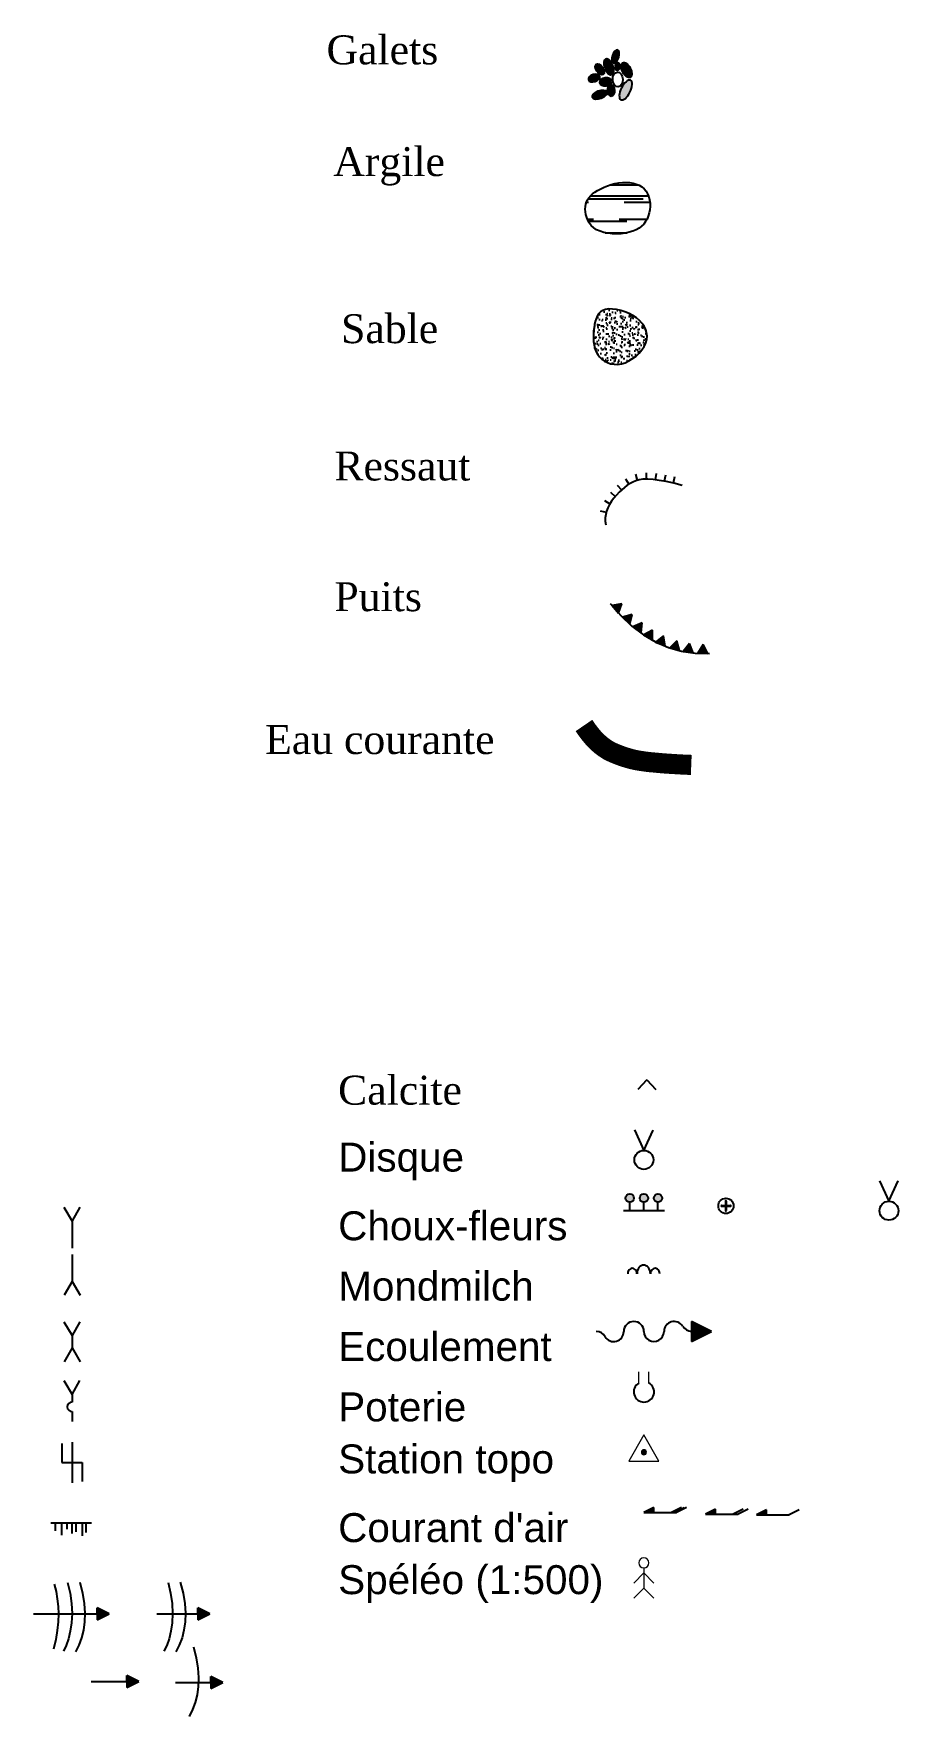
# Model space of a CAD drawing. Header units: metres. Extents: x -231 to 724, y -201 to 398.
# Drawn here: x -24.3 to 61.7, y -27.6 to 139.6 of the extents above; entities that cross this region are included whole.
import ezdxf

# ---------------------------------------------------------------- set-up
doc = ezdxf.new("R2010")
doc.units = ezdxf.units.M
doc.header["$MEASUREMENT"] = 0
for name, color, linetype in [('Blocs - Actifs', 170, 'Continuous'), ('Blocs - Argiles', 32, 'Continuous'), ("Blocs - Courant d'air", 204, 'Continuous'), ('Blocs - Echelle', 250, 'Continuous'), ('Blocs - Pentes', 36, 'Continuous'), ('Blocs - Puits', 36, 'Continuous'), ('Blocs - Sables', 42, 'Continuous'), ('Blocs - Spéléothèmes Fond', 255, 'Continuous'), ('Topo Dessin - Divers', 92, 'Continuous'), ('Topo Dessin - Puits', 36, 'Continuous'), ('Topo Dessin - Spéléothèmes', 26, 'Continuous')]:
    doc.layers.add(name, color=color, linetype=linetype)

# ---------------------------------------------------------------- blocks, each defined once
blk = doc.blocks.new('*U63')
at = {"layer": 'Topo Dessin - Spéléothèmes'}
for p, q in [((-0.8, 1.38), (0, 0)), ((0.79, 1.38), (0, 0.01)), ((0, 0), (0, -2.68))]:
    blk.add_line(p, q, dxfattribs=at)
blk = doc.blocks.new('*U70')
at = {"layer": 'Topo Dessin - Spéléothèmes'}
for p, q in [((0, 2.69), (0, 0)), ((0, 0), (-0.79, -1.37)), ((0, 0), (0.8, -1.37))]:
    blk.add_line(p, q, dxfattribs=at)
blk = doc.blocks.new('*U76')
at = {"layer": 'Topo Dessin - Spéléothèmes'}
for p, q in [((-0.8, 1.98), (0, 0.61)), ((0.79, 1.98), (0, 0.61)), ((0, 0.61), (0, -0.61)), ((0, -0.61), (-0.79, -1.98)), ((0, -0.6), (0.8, -1.98))]:
    blk.add_line(p, q, dxfattribs=at)
blk = doc.blocks.new('*U64')
at = {"layer": 'Topo Dessin - Spéléothèmes'}
for p, q in [((-0.8, 2.15), (0, 0.77)), ((0, 0.77), (0.79, 2.15)), ((0, 0.78), (0, 0)), ((0, -0.94), (0, -1.92))]:
    blk.add_line(p, q, dxfattribs=at)
blk.add_arc((0, -0.47), 0.469, 90, 270, dxfattribs=at)
blk = doc.blocks.new('*U58')
at = {"layer": 'Topo Dessin - Spéléothèmes'}
for p, q in [((-1, 1.88), (-1, 0)), ((0, 2.03), (0, -2.03)), ((-1, 0), (1, 0)), ((1, 0), (1, -1.88))]:
    blk.add_line(p, q, dxfattribs=at)
blk = doc.blocks.new('*U59')
at = {"layer": 'Topo Dessin - Spéléothèmes'}
for p, q in [((-2.12, 0.01), (1.95, 0.01)), ((-1.63, -0.79), (-1.63, 0.01)), ((-1.01, -1.22), (-1.01, 0.01)), ((-0.49, -0.62), (-0.49, 0.01)), ((0, -1.07), (0, 0.01)), ((0.4, -0.9), (0.4, 0.01)), ((1.05, -1.27), (1.05, 0.01)), ((1.4, -0.95), (1.4, 0.01))]:
    blk.add_line(p, q, dxfattribs=at)
blk = doc.blocks.new('*U65')
at = {"layer": 'Topo Dessin - Spéléothèmes'}
for centre, major_axis, ratio, start_param, end_param in [((-1.15, -0.25), (0, -0.533), 0.868056, 1.570796, 4.712389), ((-0.02, -0.25), (0, -0.85), 0.778023, 7.853982, 10.995574), ((1.11, -0.25), (0, -0.533), 0.868056, 1.570796, 4.712389)]:
    blk.add_ellipse(centre, major_axis=major_axis, ratio=ratio, start_param=start_param, end_param=end_param, dxfattribs=at)
blk = doc.blocks.new('*U189')
at = {"layer": 'Topo Dessin - Spéléothèmes'}
for p, q in [((-0.93, 2.04), (0, 0)), ((0, 0), (0.92, 2.03)), ((0.92, 2.03), (0.92, 2.03))]:
    blk.add_line(p, q, dxfattribs=at)
blk.add_circle((0, -0.94), 0.941, dxfattribs=at)
blk = doc.blocks.new('*U66')
at = {"layer": 'Topo Dessin - Spéléothèmes'}
h = blk.add_hatch(color=256, dxfattribs=at)
h.dxf.hatch_style = 1
edge = h.paths.add_edge_path()
edge.add_arc((-1.4, 1.26), 0.415, 0, 360)
edge = h.paths.add_edge_path()
edge.add_arc((0, 1.26), 0.416, 0, 360)
edge = h.paths.add_edge_path()
edge.add_arc((1.4, 1.26), 0.415, 0, 360)
for p, q in [((2.05, 0.01), (-2.02, 0.01)), ((-1.4, 0), (-1.4, 0.84)), ((0, 0), (0, 0.84)), ((1.4, 0), (1.4, 0.84))]:
    blk.add_line(p, q, dxfattribs=at)
for centre, radius in [((0, 1.26), 0.416), ((-1.4, 1.26), 0.415), ((1.4, 1.26), 0.415)]:
    blk.add_circle(centre, radius, dxfattribs=at)
blk = doc.blocks.new('*U77')
at = {"layer": 'Blocs - Actifs'}
h = blk.add_hatch(color=256, dxfattribs=at)
h.dxf.hatch_style = 1
h.paths.add_polyline_path([(4.73, -1), (6.73, 0), (4.73, 1)])
for p, q in [((6.73, 0), (4.73, 1)), ((4.73, 1), (4.73, -1)), ((4.73, -1), (6.73, 0))]:
    blk.add_line(p, q, dxfattribs=at)
for centre, radius, start, end in [((4.94, 1.35), 1.36, 217.1795, 261.2635), ((-4.73, -1), 1, 28.4711, 90.005)]:
    blk.add_arc(centre, radius, start, end, dxfattribs=at)
for centre, major_axis, ratio, start_param, end_param in [((-1, 0), (0, -1), 0.999831, 7.853982, 10.99523), ((3, 0), (0, -1), 0.999914, 2.121384, 4.712733), ((-3, 0), (0, 1), 1, 8.404856, 10.995574), ((1, 0), (1, 0), 0.999967, 3.141363, 6.283185)]:
    blk.add_ellipse(centre, major_axis=major_axis, ratio=ratio, start_param=start_param, end_param=end_param, dxfattribs=at)
blk = doc.blocks.new('*U80')
at = {"layer": 'Topo Dessin - Divers', "lineweight": 5}
for points in [[(-0.51, 0.87), (-0.51, 2)], [(0.49, 0.88), (0.49, 2.01)]]:
    blk.add_lwpolyline(points, dxfattribs=at)
at = {"layer": 'Topo Dessin - Divers'}
blk.add_arc((0, 0), 1.01, 120.2878, 60.8571, dxfattribs=at)
blk = doc.blocks.new('*U81')
at = {"layer": 'Topo Dessin - Divers'}
h = blk.add_hatch(color=256, dxfattribs=at)
h.dxf.hatch_style = 2
edge = h.paths.add_edge_path()
edge.add_spline(control_points=[(0.25, 0), (0.25, -0.14), (0.14, -0.25), (0, -0.25), (-0.14, -0.25), (-0.25, -0.14), (-0.25, 0), (-0.25, 0.14), (-0.14, 0.25), (0, 0.25), (0.14, 0.25), (0.25, 0.14), (0.25, 0)], knot_values=[0, 0, 0, 0, 1, 1, 1, 2, 2, 2, 3, 3, 3, 4, 4, 4, 4], degree=3, periodic=0)
at = {"layer": 'Topo Dessin - Divers', "lineweight": 5}
blk.add_lwpolyline([(-1.5, -0.87), (1.5, -0.87), (0, 1.73), (-1.5, -0.87)], dxfattribs=at)
blk.add_open_spline([(0.25, 0), (0.25, -0.14), (0.14, -0.25), (0, -0.25), (-0.14, -0.25), (-0.25, -0.14), (-0.25, 0), (-0.25, 0.14), (-0.14, 0.25), (0, 0.25), (0.14, 0.25), (0.25, 0.14), (0.25, 0)], degree=3, knots=[0, 0, 0, 0, 1, 1, 1, 2, 2, 2, 3, 3, 3, 4, 4, 4, 4], dxfattribs=at)
blk = doc.blocks.new('*U79')
at = {"layer": 'Topo Dessin - Divers', "lineweight": 5}
for points in [[(0, 0), (-1, -1)], [(0, 0.5), (0, -1.5)], [(0, 0), (1, -1)], [(0, -1.5), (-1, -2.5)], [(0, -1.5), (1, -2.5)]]:
    blk.add_lwpolyline(points, dxfattribs=at)
blk.add_open_spline([(0.5, 1), (0.5, 0.72), (0.28, 0.5), (0, 0.5), (-0.28, 0.5), (-0.5, 0.72), (-0.5, 1), (-0.5, 1.28), (-0.28, 1.5), (0, 1.5), (0.28, 1.5), (0.5, 1.28), (0.5, 1)], degree=3, knots=[0, 0, 0, 0, 1, 1, 1, 2, 2, 2, 3, 3, 3, 4, 4, 4, 4], dxfattribs=at)
blk = doc.blocks.new('CA 003')
at = {"layer": "Blocs - Courant d'air"}
h = blk.add_hatch(color=256, dxfattribs=at)
h.dxf.hatch_style = 1
h.paths.add_polyline_path([(1, 0.5), (0, 0), (1, 0)])
for p, q in [((1, 0.5), (0, 0)), ((0, 0), (3.25, 0)), ((0, 0), (1, 0)), ((1, 0), (1, 0.5)), ((3.75, 0.5), (2.75, 0)), ((3, 0), (4, 0.5)), ((4.25, 0.5), (3.25, 0))]:
    blk.add_line(p, q, dxfattribs=at)
blk = doc.blocks.new('CA 002')
at = {"layer": "Blocs - Courant d'air"}
h = blk.add_hatch(color=256, dxfattribs=at)
h.dxf.hatch_style = 1
h.paths.add_polyline_path([(1, 0.5), (0, 0), (1, 0)])
for p, q in [((1, 0.5), (0, 0)), ((0, 0), (3.25, 0)), ((0, 0), (1, 0)), ((1, 0), (1, 0.5)), ((3.75, 0.5), (2.75, 0)), ((4.25, 0.5), (3.25, 0))]:
    blk.add_line(p, q, dxfattribs=at)
blk = doc.blocks.new('CA 001')
at = {"layer": "Blocs - Courant d'air"}
h = blk.add_hatch(color=256, dxfattribs=at)
h.dxf.hatch_style = 1
h.paths.add_polyline_path([(1, 0.5), (0, 0), (1, 0)])
for p, q in [((1, 0.5), (0, 0)), ((0, 0), (3.25, 0)), ((0, 0), (1, 0)), ((1, 0), (1, 0.5)), ((4.25, 0.5), (3.25, 0))]:
    blk.add_line(p, q, dxfattribs=at)
blk = doc.blocks.new('Pente 003')
at = {"layer": 'Blocs - Pentes'}
h = blk.add_hatch(color=256, dxfattribs=at)
h.dxf.hatch_style = 1
h.paths.add_polyline_path([(2.51, -0.64), (3.7, -0.04), (2.51, 0.55)])
for p, q in [((2.51, -0.04), (2.51, 0.55)), ((2.51, 0.55), (2.51, -0.64)), ((3.7, -0.04), (2.51, 0.55)), ((-3.82, -0.04), (2.51, -0.04)), ((2.51, -0.64), (3.7, -0.04))]:
    blk.add_line(p, q, dxfattribs=at)
for points in [[(-1.77, 2.91), (-1.59, 2.17), (-1.46, 1.44), (-1.37, 0.7), (-1.34, -0.05), (-1.37, -0.84), (-1.46, -1.68), (-1.62, -2.58), (-1.85, -3.56)], [(-0.44, 3.06), (-0.19, 2.01), (-0.04, 0.98), (0, 0), (-0.05, -0.92), (-0.17, -1.77), (-0.35, -2.54), (-0.58, -3.2), (-0.86, -3.74)], [(0.77, 3.11), (1.04, 2.01), (1.21, 0.98), (1.27, 0.03), (1.25, -0.85), (1.13, -1.67), (0.94, -2.43), (0.67, -3.15), (0.34, -3.81)]]:
    blk.add_lwpolyline(points, dxfattribs=at)
blk = doc.blocks.new('Pente 002')
at = {"layer": 'Blocs - Pentes'}
h = blk.add_hatch(color=256, dxfattribs=at)
h.dxf.hatch_style = 1
h.paths.add_polyline_path([(2.51, -0.64), (3.7, -0.04), (2.51, 0.55)])
for p, q in [((2.51, -0.04), (2.51, 0.55)), ((2.51, 0.55), (2.51, -0.64)), ((3.7, -0.04), (2.51, 0.55)), ((-1.57, -0.04), (2.51, -0.04)), ((2.51, -0.64), (3.7, -0.04))]:
    blk.add_line(p, q, dxfattribs=at)
for points in [[(-0.44, 3.06), (-0.19, 2.01), (-0.04, 0.98), (0, 0), (-0.05, -0.92), (-0.17, -1.77), (-0.35, -2.54), (-0.58, -3.2), (-0.86, -3.74)], [(0.77, 3.11), (1.04, 2.01), (1.21, 0.98), (1.27, 0.03), (1.25, -0.85), (1.13, -1.67), (0.94, -2.43), (0.67, -3.15), (0.34, -3.81)]]:
    blk.add_lwpolyline(points, dxfattribs=at)
blk = doc.blocks.new('*U78')
at = {"layer": 'Blocs - Pentes'}
h = blk.add_hatch(color=256, dxfattribs=at)
h.dxf.hatch_style = 1
h.paths.add_polyline_path([(1.25, -0.6), (2.44, -0.01), (1.25, 0.59)])
for p, q in [((1.25, -0.01), (1.25, 0.59)), ((1.25, 0.59), (1.25, -0.6)), ((2.44, -0.01), (1.25, 0.59)), ((-2.28, -0.01), (1.25, -0.01)), ((1.25, -0.6), (2.44, -0.01))]:
    blk.add_line(p, q, dxfattribs=at)
blk.add_lwpolyline([(-0.49, 3.55), (-0.22, 2.45), (-0.05, 1.43), (0.01, 0.48), (-0.01, -0.41), (-0.13, -1.23), (-0.32, -1.99), (-0.59, -2.7), (-0.92, -3.37)], dxfattribs=at)
blk = doc.blocks.new('Galet 001')
at = {"layer": 'Blocs - Spéléothèmes Fond'}
h = blk.add_hatch(color=256, dxfattribs=at)
h.dxf.hatch_style = 1
edge = h.paths.add_edge_path()
edge.add_ellipse((0, 0), major_axis=(-0.315, 0.525), ratio=0.624177, start_angle=0, end_angle=360)
at = {"layer": 'Topo Dessin - Spéléothèmes'}
blk.add_ellipse((0, 0), major_axis=(-0.315, 0.525), ratio=0.624177, dxfattribs=at)
blk = doc.blocks.new('Galet 002')
at = {"layer": 'Blocs - Spéléothèmes Fond'}
h = blk.add_hatch(color=256, dxfattribs=at)
h.dxf.hatch_style = 1
edge = h.paths.add_edge_path()
edge.add_ellipse((0, 0), major_axis=(-0.394, 0.315), ratio=0.563133, start_angle=0, end_angle=360)
at = {"layer": 'Topo Dessin - Spéléothèmes'}
blk.add_ellipse((0, 0), major_axis=(-0.394, 0.315), ratio=0.563133, dxfattribs=at)
blk = doc.blocks.new('Galet 003')
at = {"layer": 'Blocs - Spéléothèmes Fond'}
h = blk.add_hatch(color=256, dxfattribs=at)
h.dxf.hatch_style = 1
edge = h.paths.add_edge_path()
edge.add_ellipse((0, 0), major_axis=(0.605, 0.026), ratio=0.447137, start_angle=0, end_angle=360)
at = {"layer": 'Topo Dessin - Spéléothèmes'}
blk.add_ellipse((0, 0), major_axis=(0.605, 0.026), ratio=0.447137, dxfattribs=at)
blk = doc.blocks.new('Galet 004')
at = {"layer": 'Blocs - Spéléothèmes Fond'}
h = blk.add_hatch(color=256, dxfattribs=at)
h.dxf.hatch_style = 1
h.paths.add_polyline_path([(0.5, 0, 1), (-0.5, 0, 1)])
at = {"layer": 'Topo Dessin - Spéléothèmes'}
blk.add_circle((0, 0), 0.496, dxfattribs=at)
blk = doc.blocks.new('Galet 005')
at = {"layer": 'Blocs - Spéléothèmes Fond'}
h = blk.add_hatch(color=256, dxfattribs=at)
h.dxf.hatch_style = 1
edge = h.paths.add_edge_path()
edge.add_ellipse((0, 0), major_axis=(-0.158, -0.21), ratio=0.894324, start_angle=0, end_angle=360)
at = {"layer": 'Topo Dessin - Spéléothèmes'}
blk.add_ellipse((0, 0), major_axis=(-0.158, -0.21), ratio=0.894324, dxfattribs=at)
blk = doc.blocks.new('Galet 006')
at = {"layer": 'Blocs - Spéléothèmes Fond'}
h = blk.add_hatch(color=256, dxfattribs=at)
h.dxf.hatch_style = 1
edge = h.paths.add_edge_path()
edge.add_ellipse((-0.01, 0), major_axis=(-0.447, 0.448), ratio=0.587252, start_angle=0, end_angle=360)
at = {"layer": 'Topo Dessin - Spéléothèmes'}
blk.add_ellipse((-0.01, 0), major_axis=(-0.447, 0.448), ratio=0.587252, dxfattribs=at)
blk = doc.blocks.new('Galet 007')
at = {"layer": 'Blocs - Spéléothèmes Fond'}
h = blk.add_hatch(color=256, dxfattribs=at)
h.dxf.hatch_style = 1
edge = h.paths.add_edge_path()
edge.add_ellipse((0, 0), major_axis=(0.578, 0.079), ratio=0.4248, start_angle=0, end_angle=360)
at = {"layer": 'Topo Dessin - Spéléothèmes'}
blk.add_ellipse((0, 0), major_axis=(0.578, 0.079), ratio=0.4248, dxfattribs=at)
blk = doc.blocks.new('Galet 008')
at = {"layer": 'Blocs - Spéléothèmes Fond'}
h = blk.add_hatch(color=256, dxfattribs=at)
h.dxf.hatch_style = 1
edge = h.paths.add_edge_path()
edge.add_ellipse((0, 0), major_axis=(0.307, 0.395), ratio=0.599556, start_angle=0, end_angle=360)
at = {"layer": 'Topo Dessin - Spéléothèmes'}
blk.add_ellipse((0, 0), major_axis=(0.307, 0.395), ratio=0.599556, dxfattribs=at)
blk = doc.blocks.new('Galet 009')
at = {"layer": 'Blocs - Spéléothèmes Fond'}
h = blk.add_hatch(color=256, dxfattribs=at)
h.dxf.hatch_style = 1
edge = h.paths.add_edge_path()
edge.add_ellipse((-0.01, 0), major_axis=(-0.552, 0.341), ratio=0.489016, start_angle=0, end_angle=360)
at = {"layer": 'Topo Dessin - Spéléothèmes'}
blk.add_ellipse((-0.01, 0), major_axis=(-0.552, 0.341), ratio=0.489016, dxfattribs=at)
blk = doc.blocks.new('Galet 010')
at = {"layer": 'Blocs - Spéléothèmes Fond'}
h = blk.add_hatch(color=256, dxfattribs=at)
h.dxf.hatch_style = 1
edge = h.paths.add_edge_path()
edge.add_ellipse((0, 0), major_axis=(-0.315, -0.21), ratio=0.980442, start_angle=0, end_angle=360)
at = {"layer": 'Topo Dessin - Spéléothèmes'}
blk.add_ellipse((0, 0), major_axis=(-0.315, -0.21), ratio=0.980442, dxfattribs=at)
blk = doc.blocks.new('Galet 011')
at = {"layer": 'Blocs - Spéléothèmes Fond'}
h = blk.add_hatch(color=256, dxfattribs=at)
h.dxf.hatch_style = 1
edge = h.paths.add_edge_path()
edge.add_ellipse((0, 0.01), major_axis=(-0.59, -0.591), ratio=0.489618, start_angle=0, end_angle=360)
at = {"layer": 'Topo Dessin - Spéléothèmes'}
blk.add_ellipse((0, 0.01), major_axis=(-0.59, -0.591), ratio=0.489618, dxfattribs=at)
blk = doc.blocks.new('Galets')
at = {"layer": 'Blocs - Spéléothèmes Fond'}
for name, p in [('Galet 001', (-0.17, 0.68)), ('Galet 008', (0.54, 1.36)), ('Galet 007', (-1.66, -0.03)), ('Galet 002', (-1.06, 0.54)), ('Galet 004', (0.66, -0.2)), ('Galet 005', (0.69, 0.68)), ('Galet 006', (1.57, 0.41)), ('Galet 003', (-0.53, -0.32)), ('Galet 010', (-0.04, -0.92)), ('Galet 011', (1.4, -0.94))]:
    blk.add_blockref(name, p, dxfattribs=at)
at = {"layer": 'Blocs - Spéléothèmes Fond', "rotation": 60.8715526561141}
blk.add_blockref('Galet 009', (-1.18, -1.16), dxfattribs=at)
blk = doc.blocks.new('*U82')
at = {"layer": 'Topo Dessin - Spéléothèmes'}
for q in [(-1.27, -1.36), (-1.27, -1.36), (1.27, -1.36), (1.27, -1.36)]:
    blk.add_line((0, 0), q, dxfattribs=at)
blk = doc.blocks.new('Pente 000')
at = {"layer": 'Blocs - Pentes'}
h = blk.add_hatch(color=256, dxfattribs=at)
h.dxf.hatch_style = 1
h.paths.add_polyline_path([(1.25, -0.6), (2.44, -0.01), (1.25, 0.59)])
for p, q in [((1.25, -0.01), (1.25, 0.59)), ((1.25, 0.59), (1.25, -0.6)), ((2.44, -0.01), (1.25, 0.59)), ((-2.28, -0.01), (1.25, -0.01)), ((1.25, -0.6), (2.44, -0.01))]:
    blk.add_line(p, q, dxfattribs=at)
blk = doc.blocks.new('Sable')
at = {"layer": 'Blocs - Sables'}
h = blk.add_hatch(dxfattribs=at)
h.set_pattern_fill('AR-CONC,_I', color=256, scale=0.006, style=2)
h.set_pattern_definition([(50, (-24.5356, -95.3986), (1.093108, -0.0956345), [0.1143, -1.2573]), (355, (-24.5356, -95.3986), (-0.211457, 1.14634), [0.09144, -1.00584]), (100.451, (-24.4445, -95.4066), (0.881655, 1.0507), [0.09714, -1.06854]), (46.1842, (-24.5356, -95.0938), (1.626474, -0.252254), [0.17145, -1.88595]), (96.6356, (-24.4, -95.1148), (1.424425, 1.484553), [0.14571, -1.60281]), (351.184, (-24.5356, -95.0938), (1.424428, 1.48455), [0.13716, -1.50876]), (21, (-24.3832, -95.17), (0.909689, -0.613593), [0.1143, -1.2573]), (326, (-24.3832, -95.17), (0.370812, 1.105128), [0.09144, -1.00584]), (71.4514, (-24.3074, -95.2211), (1.280499, 0.491537), [0.09714, -1.06854]), (37.5, (-24.5356, -95.3986), (0.0185316, 0.5073302), [0, -0.993648, 0, -1.02108, 0, -1.00965]), (7.5, (-24.5356, -95.3986), (0.400918, 0.6010834), [0, -0.582168, 0, -0.970788, 0, -0.38481]), (327.5, (-24.87546, -95.3986), (0.8135436, -0.0343725), [0, -0.381, 0, -1.18872, 0, -1.57734]), (317.5, (-25.02786, -95.3986), (0.888775, 0.152559), [0, -0.4953, 0, -0.789432, 0, -1.12014])])
h.paths.add_polyline_path([(-2.19, -1.78), (-1.99, -2.04), (-1.76, -2.26), (-1.49, -2.46), (-1.2, -2.61), (-0.88, -2.72), (-0.53, -2.78), (-0.18, -2.79), (0.19, -2.73), (0.57, -2.62), (0.94, -2.44), (1.31, -2.22), (1.65, -1.96), (1.96, -1.66), (2.23, -1.34), (2.45, -1.01), (2.61, -0.66), (2.71, -0.32), (2.74, 0.02), (2.7, 0.36), (2.61, 0.68), (2.46, 1), (2.25, 1.29), (2, 1.57), (1.69, 1.83), (1.34, 2.06), (0.95, 2.26), (0.54, 2.43), (0.13, 2.57), (-0.29, 2.66), (-0.68, 2.71), (-1.05, 2.72), (-1.38, 2.67), (-1.66, 2.57), (-1.88, 2.43), (-2.07, 2.24), (-2.21, 2.01), (-2.33, 1.75), (-2.42, 1.46), (-2.48, 1.16), (-2.53, 0.83), (-2.57, 0.5), (-2.59, 0.15), (-2.59, -0.19), (-2.57, -0.53), (-2.53, -0.86), (-2.45, -1.19), (-2.34, -1.49)])
blk.add_lwpolyline([(-2.19, -1.78), (-1.99, -2.04), (-1.76, -2.26), (-1.49, -2.46), (-1.2, -2.61), (-0.88, -2.72), (-0.53, -2.78), (-0.18, -2.79), (0.19, -2.73), (0.57, -2.62), (0.94, -2.44), (1.31, -2.22), (1.65, -1.96), (1.96, -1.66), (2.23, -1.34), (2.45, -1.01), (2.61, -0.66), (2.71, -0.32), (2.74, 0.02), (2.7, 0.36), (2.61, 0.68), (2.46, 1), (2.25, 1.29), (2, 1.57), (1.69, 1.83), (1.34, 2.06), (0.95, 2.26), (0.54, 2.43), (0.13, 2.57), (-0.29, 2.66), (-0.68, 2.71), (-1.05, 2.72), (-1.38, 2.67), (-1.66, 2.57), (-1.88, 2.43), (-2.07, 2.24), (-2.21, 2.01), (-2.33, 1.75), (-2.42, 1.46), (-2.48, 1.16), (-2.53, 0.83), (-2.57, 0.5), (-2.59, 0.15), (-2.59, -0.19), (-2.57, -0.53), (-2.53, -0.86), (-2.45, -1.19), (-2.34, -1.49)], close=True, dxfattribs=at)
blk = doc.blocks.new('Argile')
at = {"layer": 'Blocs - Argiles'}
h = blk.add_hatch(dxfattribs=at)
h.set_pattern_fill('AR-RROOF', color=256, scale=0.1, style=0)
h.set_pattern_definition([(0, (-114.6587, -168.5966), (5.588, 2.54), [38.1, -5.08, 12.7, -2.54]), (0, (-111.2805, -167.3266), (-2.54, 3.3782), [7.62, -0.8382, 15.24, -1.905]), (0, (-113.3887, -166.4376), (13.208, 1.7018), [20.32, -3.556, 10.16, -2.54])])
h.paths.add_polyline_path([(0.08, 2.36), (0.44, 2.37), (0.79, 2.35), (1.13, 2.29), (1.44, 2.2), (1.73, 2.08), (1.99, 1.92), (2.23, 1.73), (2.42, 1.5), (2.58, 1.24), (2.69, 0.95), (2.77, 0.64), (2.82, 0.31), (2.83, -0.02), (2.8, -0.35), (2.74, -0.67), (2.65, -0.98), (2.53, -1.27), (2.38, -1.53), (2.2, -1.77), (1.98, -1.99), (1.73, -2.18), (1.44, -2.34), (1.12, -2.48), (0.76, -2.59), (0.36, -2.67), (-0.06, -2.73), (-0.49, -2.75), (-0.93, -2.74), (-1.36, -2.69), (-1.77, -2.61), (-2.15, -2.49), (-2.49, -2.34), (-2.78, -2.14), (-3.02, -1.92), (-3.22, -1.66), (-3.37, -1.39), (-3.48, -1.11), (-3.56, -0.83), (-3.6, -0.55), (-3.62, -0.28), (-3.6, -0.02), (-3.56, 0.21), (-3.49, 0.44), (-3.39, 0.65), (-3.26, 0.85), (-3.09, 1.04), (-2.89, 1.23), (-2.66, 1.4), (-2.39, 1.58), (-2.08, 1.74), (-1.75, 1.89), (-1.4, 2.03), (-1.04, 2.15), (-0.67, 2.25), (-0.29, 2.32)])
blk.add_lwpolyline([(0.08, 2.36), (0.44, 2.37), (0.79, 2.35), (1.13, 2.29), (1.44, 2.2), (1.73, 2.08), (1.99, 1.92), (2.23, 1.73), (2.42, 1.5), (2.58, 1.24), (2.69, 0.95), (2.77, 0.64), (2.82, 0.31), (2.83, -0.02), (2.8, -0.35), (2.74, -0.67), (2.65, -0.98), (2.53, -1.27), (2.38, -1.53), (2.2, -1.77), (1.98, -1.99), (1.73, -2.18), (1.44, -2.34), (1.12, -2.48), (0.76, -2.59), (0.36, -2.67), (-0.06, -2.73), (-0.49, -2.75), (-0.93, -2.74), (-1.36, -2.69), (-1.77, -2.61), (-2.15, -2.49), (-2.49, -2.34), (-2.78, -2.14), (-3.02, -1.92), (-3.22, -1.66), (-3.37, -1.39), (-3.48, -1.11), (-3.56, -0.83), (-3.6, -0.55), (-3.62, -0.28), (-3.6, -0.02), (-3.56, 0.21), (-3.49, 0.44), (-3.39, 0.65), (-3.26, 0.85), (-3.09, 1.04), (-2.89, 1.23), (-2.66, 1.4), (-2.39, 1.58), (-2.08, 1.74), (-1.75, 1.89), (-1.4, 2.03), (-1.04, 2.15), (-0.67, 2.25), (-0.29, 2.32)], close=True, dxfattribs=at)
blk = doc.blocks.new('*U88')
at = {"layer": 'Blocs - Puits'}
h = blk.add_hatch(color=256, dxfattribs=at)
h.dxf.hatch_style = 1
h.paths.add_polyline_path([(-3.35, 2.67), (-3.02, 3.61), (-4, 3.43)])
h = blk.add_hatch(color=256, dxfattribs=at)
h.dxf.hatch_style = 1
h.paths.add_polyline_path([(-2.25, 1.58), (-2.01, 2.55), (-2.97, 2.27)])
h = blk.add_hatch(color=256, dxfattribs=at)
h.dxf.hatch_style = 1
h.paths.add_polyline_path([(-1.12, 0.71), (-1.02, 1.71), (-1.93, 1.3)])
h = blk.add_hatch(color=256, dxfattribs=at)
h.dxf.hatch_style = 1
h.paths.add_polyline_path([(0, 0), (0.01, 1), (-0.86, 0.51)])
h = blk.add_hatch(color=256, dxfattribs=at)
h.dxf.hatch_style = 1
h.paths.add_polyline_path([(1.26, -0.58), (1.12, 0.41), (0.33, -0.21)])
h = blk.add_hatch(color=256, dxfattribs=at)
h.dxf.hatch_style = 1
h.paths.add_polyline_path([(2.7, -1.03), (2.45, -0.07), (1.73, -0.77)])
h = blk.add_hatch(color=256, dxfattribs=at)
h.dxf.hatch_style = 1
h.paths.add_polyline_path([(4.07, -1.26), (3.68, -0.33), (3.08, -1.13)])
h = blk.add_hatch(color=256, dxfattribs=at)
h.dxf.hatch_style = 1
h.paths.add_polyline_path([(5.52, -1.33), (5.05, -0.45), (4.52, -1.3)])
for p, q in [((-3.02, 3.61), (-4, 3.43)), ((-4, 3.43), (-3.35, 2.67)), ((-4, 3.43), (-3.35, 2.67)), ((-3.35, 2.67), (-3.02, 3.61)), ((-2.01, 2.55), (-2.97, 2.27)), ((-2.97, 2.27), (-2.25, 1.58)), ((-2.97, 2.27), (-2.25, 1.58)), ((-2.25, 1.58), (-2.01, 2.55)), ((-1.02, 1.71), (-1.93, 1.3)), ((-1.12, 0.71), (-1.02, 1.71)), ((-1.93, 1.3), (-1.12, 0.71)), ((-1.93, 1.3), (-1.12, 0.71)), ((0.01, 1), (-0.86, 0.51)), ((-0.86, 0.51), (0, 0)), ((-0.86, 0.51), (0, 0)), ((0, 0), (0.01, 1)), ((1.12, 0.41), (0.33, -0.21)), ((1.26, -0.58), (1.12, 0.41)), ((0.33, -0.21), (1.26, -0.58)), ((0.33, -0.21), (1.26, -0.58)), ((2.45, -0.07), (1.73, -0.77)), ((1.73, -0.77), (2.7, -1.03)), ((1.73, -0.77), (2.7, -1.03)), ((2.7, -1.03), (2.45, -0.07)), ((3.68, -0.33), (3.08, -1.13)), ((3.08, -1.13), (4.07, -1.26)), ((3.08, -1.13), (4.07, -1.26)), ((4.07, -1.26), (3.68, -0.33)), ((5.05, -0.45), (4.52, -1.3)), ((4.52, -1.3), (5.52, -1.33)), ((4.52, -1.3), (5.52, -1.33)), ((5.52, -1.33), (5.05, -0.45))]:
    blk.add_line(p, q, dxfattribs=at)
blk.add_lwpolyline([(-4.2, 3.64), (-3.15, 2.43), (-2.04, 1.39), (-0.89, 0.52), (0.32, -0.19), (1.59, -0.73), (2.9, -1.1), (4.27, -1.3), (5.69, -1.33)], dxfattribs=at)
blk = doc.blocks.new('Puits 001')
at = {"layer": 'Blocs - Puits'}
for p, q in [((-0.88, 0.24), (-0.55, -0.29)), ((0.1, 0.71), (0.27, 0.1)), ((1.16, 0.84), (1.17, 0.21)), ((2.16, 0.78), (2.08, 0.15)), ((3.09, 0.63), (2.97, 0.01)), ((4, 0.44), (3.86, -0.18)), ((-2.38, -1.08), (-1.9, -1.5)), ((-1.7, -0.38), (-1.27, -0.84)), ((-3.4, -2.91), (-2.79, -3.06)), ((-2.97, -1.9), (-2.44, -2.23))]:
    blk.add_line(p, q, dxfattribs=at)
blk.add_lwpolyline([(4.75, -0.4), (3.92, -0.19), (3.16, -0.02), (2.48, 0.1), (1.87, 0.18), (1.33, 0.21), (0.86, 0.21), (0.47, 0.16), (0.14, 0.06), (-0.14, -0.06), (-0.43, -0.22), (-0.7, -0.39), (-0.98, -0.6), (-1.25, -0.83), (-1.52, -1.08), (-1.78, -1.36), (-2.04, -1.66), (-2.28, -1.98), (-2.48, -2.3), (-2.64, -2.63), (-2.76, -2.95), (-2.84, -3.29), (-2.89, -3.62), (-2.89, -3.96), (-2.85, -4.31)], dxfattribs=at)
blk = doc.blocks.new('*U190')
at = {"layer": 'Topo Dessin - Spéléothèmes'}
for p, q in [((-0.93, 2.04), (0, 0)), ((0, 0), (0.92, 2.03)), ((0.92, 2.03), (0.92, 2.03))]:
    blk.add_line(p, q, dxfattribs=at)
blk.add_circle((0, -0.94), 0.941, dxfattribs=at)
blk = doc.blocks.new('Puits')
at = {"layer": 'Topo Dessin - Puits'}
h = blk.add_hatch(color=256, dxfattribs=at)
h.dxf.hatch_style = 1
h.paths.add_polyline_path([(-0.05, 0.05), (-0.45, 0.05, 0.414214), (-0.5, 0, 0.414214), (-0.45, -0.05), (-0.05, -0.05), (-0.05, -0.45, 0.414214), (0, -0.5, 0.414214), (0.05, -0.45), (0.05, -0.05), (0.45, -0.05, 0.414214), (0.5, 0, 0.414214), (0.45, 0.05), (0.05, 0.05), (0.05, 0.45, 0.414214), (0, 0.5, 0.414214), (-0.05, 0.45)])
for p, q in [((-0.45, 0.05), (-0.05, 0.05)), ((-0.05, 0.45), (-0.05, 0.05)), ((0, 0.5), (0, 0.5)), ((0.05, 0.05), (0.05, 0.45)), ((0.05, 0.05), (0.45, 0.05)), ((-0.5, 0), (-0.5, 0)), ((-0.05, -0.05), (-0.45, -0.05)), ((-0.05, -0.05), (-0.05, -0.45)), ((0, -0.5), (0, -0.5)), ((0.45, -0.05), (0.05, -0.05)), ((0.05, -0.45), (0.05, -0.05)), ((0.5, 0), (0.5, 0))]:
    blk.add_line(p, q, dxfattribs=at)
blk.add_circle((0, 0), 0.757, dxfattribs=at)
for centre, start, end in [((-0.45, 0), 90, 180), ((0, 0.45), 90, 180), ((0, 0.45), 0, 90), ((0.45, 0), 0, 90), ((-0.45, 0), 180, 270), ((0, -0.45), 180, 270), ((0, -0.45), 270, 360), ((0.45, 0), 270, 0)]:
    blk.add_arc(centre, 0.05, start, end, dxfattribs=at)

msp = doc.modelspace()

# ---------------------------------------------------------------- linework, layer by layer
at = {"layer": 'Blocs - Actifs', "const_width": 2}
msp.add_lwpolyline([(30.45, 70.85), (30.77, 70.38), (31.1, 69.95), (31.43, 69.56), (31.78, 69.2), (32.14, 68.89), (32.5, 68.62), (32.87, 68.38), (33.25, 68.19), (33.64, 68.02), (34.03, 67.87), (34.42, 67.73), (34.82, 67.61), (35.21, 67.5), (35.61, 67.41), (36.01, 67.34), (36.41, 67.28), (36.84, 67.22), (37.31, 67.18), (37.83, 67.13), (38.4, 67.08), (39.01, 67.04), (39.66, 67), (40.37, 66.96), (41.12, 66.93)], dxfattribs=at)

# ---------------------------------------------------------------- block references
at = {"layer": 'Blocs - Actifs'}
msp.add_blockref('*U77', (36.41, 10.61), dxfattribs=at)
at = {"layer": "Blocs - Courant d'air", "color": 255}
for name, p in [('Argile', (34.2, 122.46)), ('Sable', (33.98, 109.53)), ('Pente 000', (-16.26, -24.16))]:
    msp.add_blockref(name, p, dxfattribs=at)
at = {"layer": "Blocs - Courant d'air"}
for name, p in [('Puits 001', (35.46, 95.11)), ('CA 003', (36.41, -7.39)), ('CA 002', (42.54, -7.53)), ('CA 001', (47.6, -7.62))]:
    msp.add_blockref(name, p, dxfattribs=at)
at = {"layer": 'Blocs - Echelle', "xscale": 1.010589821764142, "yscale": 1.475710430113736, "zscale": 1.010589821764142, "rotation": 2.518602807195455}
msp.add_blockref('Galets', (33.13, 135.32), dxfattribs=at)
at = {"layer": 'Blocs - Echelle', "xscale": 0.7055259337507109, "yscale": 0.7055259337507109, "zscale": 0.7055259337507109}
msp.add_blockref('*U82', (36.69, 35.63), dxfattribs=at)
at = {"layer": 'Blocs - Echelle'}
for name, p in [('*U189', (36.41, 28.61)), ('*U190', (60.78, 23.56)), ('*U66', (36.41, 22.61)), ('*U63', (-20.46, 21.59)), ('*U70', (-20.46, 15.59)), ('*U65', (36.41, 16.61)), ('*U76', (-20.46, 9.59)), ('*U64', (-20.46, 3.59)), ('*U58', (-20.46, -2.41)), ('*U59', (-20.46, -8.41))]:
    msp.add_blockref(name, p, dxfattribs=at)
at = {"layer": 'Blocs - Pentes'}
for name, p in [('Pente 003', (-20.46, -17.41)), ('Pente 002', (-10.46, -17.41)), ('*U78', (-7.9, -24.27))]:
    msp.add_blockref(name, p, dxfattribs=at)
at = {"layer": 'Blocs - Puits'}
msp.add_blockref('*U88', (37.25, 79.34), dxfattribs=at)
at = {"layer": 'Topo Dessin - Divers'}
for name, p in [('*U80', (36.41, 4.61)), ('*U81', (36.41, -1.39)), ('*U79', (36.41, -13.39))]:
    msp.add_blockref(name, p, dxfattribs=at)
at = {"layer": 'Topo Dessin - Puits'}
msp.add_blockref('Puits', (44.57, 23.1), dxfattribs=at)

# ---------------------------------------------------------------- texts
at = {"layer": 'Blocs - Echelle', "linetype": 'Continuous', "char_height": 2.8787, "attachment_point": 7}
for s, insert in [('\\fTimes New Roman|b0|i0|c0|p18;Galets', (4.85, 136.52)), ('\\fTimes New Roman|b0|i0|c0|p18;Argile', (5.52, 124.51)), ('\\fTimes New Roman|b0|i0|c0|p18; Sable', (5.21, 108.81)), ('\\fTimes New Roman|b0|i0|c0|p18;Ressaut', (5.63, 95.16)), ('\\fTimes New Roman|b0|i0|c0|p18;Puits', (5.63, 82.17)), ('\\fTimes New Roman|b0|i0|c0|p18;Eau courante', (-1.26, 67.97))]:
    msp.add_mtext(s, dxfattribs=dict(at, insert=insert))
at = {"layer": 'Blocs - Echelle', "char_height": 2.8787, "attachment_point": 7}
for s, insert in [('{\\fTimes New Roman|b0|i0|c0|p18;Calcite}', (6, 33.12)), ('\\fArial|b0|i0|c0|p34;\\W1;Disque', (6.01, 25.64)), ('\\fArial|b0|i0|c0|p34;\\W1;Choux-fleurs', (6.01, 19.64)), ('\\fArial|b0|i0|c0|p34;\\W1;Mondmilch', (6.01, 13.64)), ('\\fArial|b0|i0|c0|p34;\\W1;Ecoulement', (6.01, 7.64)), ('\\fArial|b0|i0|c0|p34;\\W1;Poterie', (6.01, 1.64)), ('\\fArial|b0|i0|c0|p34;\\W1;Station topo', (6.01, -4.36)), ("\\fArial|b0|i0|c0|p34;\\W1;Courant d'air", (6.01, -10.36)), ('\\fArial|b0|i0|c0|p34;\\W1;Spéléo (1:500)', (6.01, -16.36))]:
    msp.add_mtext(s, dxfattribs=dict(at, insert=insert))

doc.saveas('drawing.dxf')
